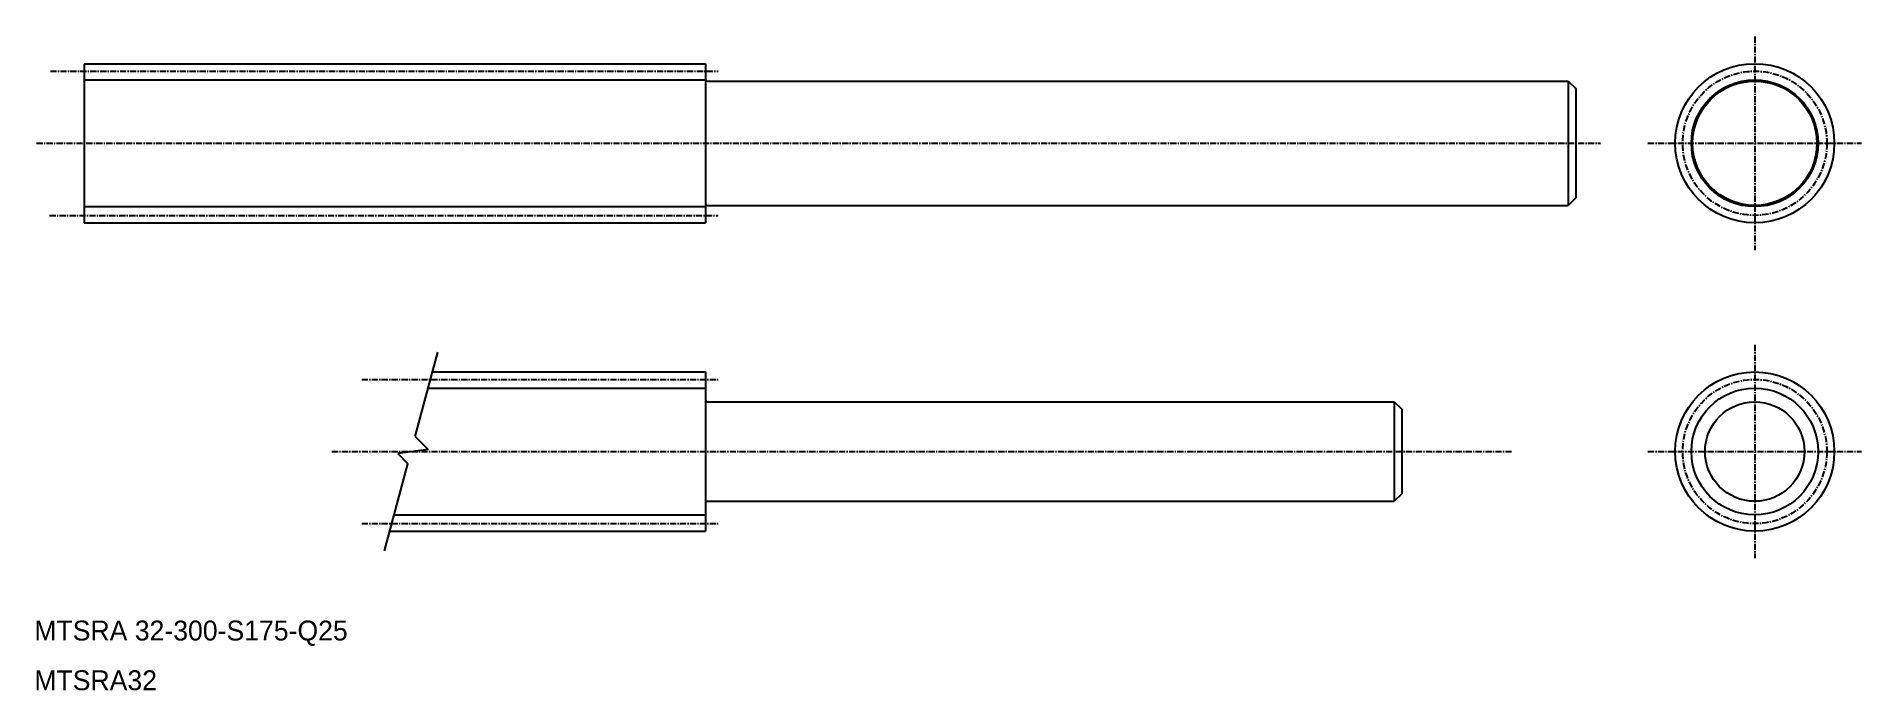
# Model space of a CAD drawing. Extents: x 10 to 377, y 10 to 141.
import ezdxf

# ---------------------------------------------------------------- set-up
doc = ezdxf.new("R2010")
doc.units = 0
doc.linetypes.add('CENTER', pattern=[2, 1.25, -0.25, 0.25, -0.25])
doc.layers.get('0').update_dxf_attribs({"linetype": 'CONTINUOUS'})
doc.layers.add('CENTER', color=1, linetype='CENTER')

msp = doc.modelspace()

# ---------------------------------------------------------------- linework, layer by layer
at = {"color": 7, "linetype": 'CONTINUOUS'}
for p, q in [((20, 136), (145, 136)), ((20, 136), (20, 104)), ((145, 136), (145, 104)), ((145.3, 132.5), (318.5, 132.5)), ((318.5, 132.5), (320, 131)), ((318.5, 132.5), (318.5, 107.5)), ((320, 131), (320, 109)), ((20, 128), (20, 128)), ((145.3, 107.5), (318.5, 107.5)), ((320, 109), (318.5, 107.5)), ((20, 104), (145, 104)), ((90.06, 74), (145, 74)), ((145, 74), (145, 42)), ((145.3, 68), (283.5, 68)), ((283.5, 68), (283.5, 48)), ((283.5, 68), (285, 66.5)), ((285, 66.5), (285, 49.5)), ((145.3, 48), (283.5, 48)), ((285, 49.5), (283.5, 48)), ((81.48, 42), (145, 42))]:
    msp.add_line(p, q, dxfattribs=at)
at = {"color": 3, "linetype": 'CONTINUOUS'}
for p, q in [((20, 132.75), (145, 132.75)), ((20, 107.25), (145, 107.25)), ((86.58, 61.03), (91.13, 78)), ((89.19, 70.75), (145, 70.75)), ((86.58, 61.03), (89.21, 58.4)), ((80.41, 38), (85.12, 55.56)), ((89.21, 58.4), (83.08, 57.6)), ((83.08, 57.6), (85.12, 55.56)), ((82.35, 45.25), (145, 45.25))]:
    msp.add_line(p, q, dxfattribs=at)
at = {"color": 7, "linetype": 'CONTINUOUS'}
for centre, radius in [((356, 120), 16), ((356, 120), 12.5), ((356, 58), 16), ((356, 58), 10)]:
    msp.add_circle(centre, radius, dxfattribs=at)
at = {"color": 3, "linetype": 'CONTINUOUS'}
for centre in [(356, 120), (356, 58)]:
    msp.add_circle(centre, 12.75, dxfattribs=at)
at = {"color": 7, "linetype": 'CONTINUOUS'}
for centre, start, end in [((145.3, 132.8), 180, 270), ((145.3, 107.2), 90, 180), ((145.3, 68.3), 180, 270), ((145.3, 47.7), 90, 180)]:
    msp.add_arc(centre, 0.3, start, end, dxfattribs=at)
at = {"layer": 'CENTER', "color": 1, "linetype": 'CENTER'}
for p, q in [((356, 141.47), (356, 98.53)), ((13.24, 134.5), (147.5, 134.5)), ((10.46, 120), (325, 120)), ((334.53, 120), (377.47, 120)), ((13.07, 105.5), (147.5, 105.5)), ((356, 79.47), (356, 36.53)), ((75.85, 72.5), (147.5, 72.5)), ((69.85, 58), (307.15, 58)), ((334.53, 58), (377.47, 58)), ((75.85, 43.5), (147.5, 43.5))]:
    msp.add_line(p, q, dxfattribs=at)
for centre in [(356, 120), (356, 58)]:
    msp.add_circle(centre, 14.5, dxfattribs=at)

# ---------------------------------------------------------------- texts
at = {"color": 7, "linetype": 'CONTINUOUS'}
for s, p in [('MTSRA 32-300-S175-Q25', (10, 20)), ('MTSRA32', (10, 10))]:
    msp.add_text(s, height=4, dxfattribs=at).set_placement(p)

doc.saveas('drawing.dxf')
